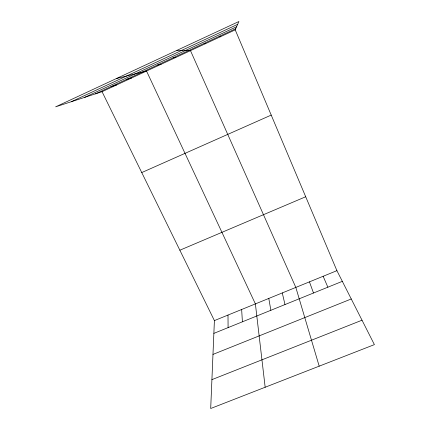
<?xml version="1.0" encoding="UTF-8"?>
<svg xmlns="http://www.w3.org/2000/svg" width="430" height="430" viewBox="0 0 430 430"><rect width="100%" height="100%" fill="white"/><g stroke="black" fill="none" stroke-linecap="round" stroke-linejoin="round"><path stroke-width="0.64" d="M102.055 91.697L214.403 320.603L210.695 408.5L374.396 344.623L336.916 270.663L235.226 29.869L238.919 21.5L55.604 106.85L102.055 91.697L235.226 29.869M71.23 101.754L237.666 24.333M84.581 97.395L236.607 26.741M95.508 93.831L235.742 28.697M141.744 172.57L271.217 115.09M179.853 250.212L305.703 196.757M214.403 320.603L336.916 270.663M213.866 333.374L342.323 281.338M212.974 354.411L351.262 298.968M211.909 379.642L362.022 320.205M111.005 86.634L116.788 84.855M126.597 79.389L131.612 77.97M116.401 78.545L146.528 71.047L255.388 303.892L265.165 387.242M157.627 64.978L161.089 64.285M173.053 57.813L175.741 57.486M176.897 50.374L190.479 50.643L295.824 287.412L319.194 366.161M204.202 43.349L205.303 43.758M323.145 276.275L327.87 287.192M219.924 36.045L220.219 36.835M309.444 281.86L313.497 293.013M282.273 292.938L284.993 304.564M268.793 298.431L270.857 310.288M241.649 309.492L242.407 321.812M227.991 315.061L228.094 327.612"/></g></svg>
